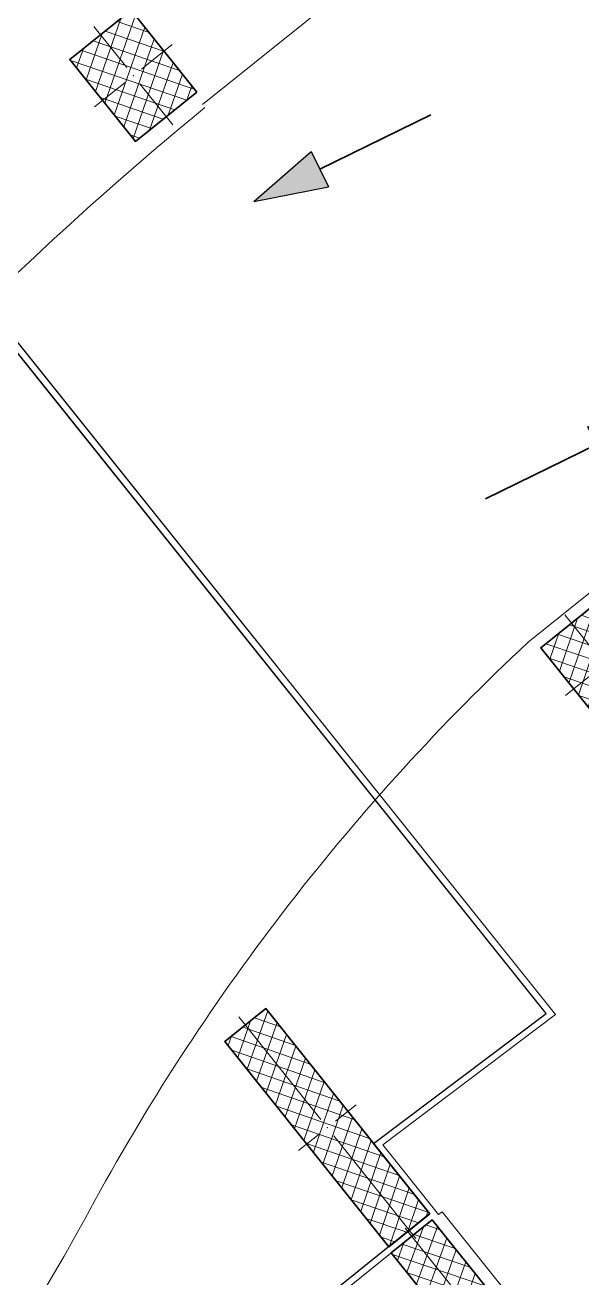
# Model space of a CAD drawing. Header units: metres. Extents: x 7511783 to 7512372, y 4692307 to 4692611.
# Drawn here: x 7512337.77 to 7512342.02, y 4692533.41 to 4692542.95 of the extents above; entities that cross this region are included whole.
import ezdxf

# ---------------------------------------------------------------- set-up
doc = ezdxf.new("R2010")
doc.units = ezdxf.units.M
for name, color, linetype, lineweight in [('2D Drafting - General_Pen_No__1', 7, 'Continuous', 0), ('A - Muret', 7, 'Continuous', 0), ('A - Muret_Pen_No__101', 252, 'Continuous', 0), ('A - Muret_Pen_No__7', 7, 'Continuous', 0), ('A - Pllaka Themel', 7, 'Continuous', 0), ('A - Pllaka Themel_Pen_No__42', 8, 'Continuous', 0), ('A - Shtyllat', 7, 'Continuous', 0), ('A - Shtyllat_Pen_No__1', 7, 'Continuous', 0), ('A - Shtyllat_Pen_No__7', 7, 'Continuous', 0), ('A -Polyline', 7, 'Continuous', 0), ('A -Polyline_Pen_No__1', 7, 'Continuous', 0), ('A -Polyline_Pen_No__178', 43, 'Continuous', 0), ('A -Polyline_Pen_No__48', 14, 'Continuous', 0), ('A -Polyline_Pen_No__8', 14, 'Continuous', 0), ('A1 - Bodrumi -1_Pen_No__42', 8, 'Continuous', 0), ('garazhat-netw-amiri - b1', 20, 'Continuous', 0)]:
    doc.layers.add(name, color=color, linetype=linetype, lineweight=lineweight)
pattern_1 = [(44.99999999999998, (0, 0), (-68.94290863686237, 68.94290863686243), []), (135.0000000000001, (0, 0), (68.94290863686219, 68.94290863686261), [])]

# ---------------------------------------------------------------- blocks, each defined once
blk = doc.blocks.new('Slab_5', base_point=(27099.99999994247, -19050.45703700876))
at = {"layer": 'A - Pllaka Themel_Pen_No__42', "color": 8, "linetype": 'Continuous', "lineweight": 25, "flags": 128}
blk.add_lwpolyline([(27099.99999994247, -19050.45703700876), (27099.99999994245, -53141.28956256484), (34367.48378446266, -53141.28956256484), (34572.08011014806, -54047.73212241127), (58725.51372234098, -48551.56399353076), (58577.30438397717, -47886.40318112022), (60192.66493870387, -47573.34216697117), (56976.71528492225, -33242.20353530695), (55470.262655318, -33580.37692266012), (52202.17436583388, -19050.80466526668)], close=True, dxfattribs=at)
blk = doc.blocks.new('Wall_17', base_point=(-1850.000000000002, -8550.830745419275))
at = {"layer": 'A - Muret_Pen_No__101', "linetype": 'Continuous', "lineweight": 13}
h = blk.add_hatch(dxfattribs=at)
h.set_pattern_fill('CONCRETE_BLOCK', color=252, style=0, pattern_type=2)
h.set_pattern_definition(pattern_1)
h.paths.add_polyline_path([(-1850.000000000002, -8550.830745419275), (-1850.000000000003, -19000.83600967443), (-1600.000000000003, -19000.83600967443), (-1600.000000000002, -8550.830745419275)])
at = {"layer": 'A - Muret_Pen_No__7', "color": 7, "linetype": 'Continuous', "lineweight": 35, "flags": 128}
for points in [[(-1850.000000000002, -8550.830745419275), (-1850.000000000003, -19000.83600967443)], [(-1600.000000000003, -19000.83600967443), (-1600.000000000002, -8550.830745419275)]]:
    blk.add_lwpolyline(points, dxfattribs=at)
blk = doc.blocks.new('Column_127', base_point=(58313.66455866223, -47622.80063498947))
at = {"layer": 'A - Shtyllat', "linetype": 'Continuous', "lineweight": 0}
h = blk.add_hatch(dxfattribs=at)
h.set_pattern_fill('CONCRETE_BLOCK', color=18, style=0, pattern_type=2)
h.set_pattern_definition(pattern_1)
h.paths.add_polyline_path([(58726.3612655882, -48555.36775219468), (58291.39341273259, -46603.23994721312), (57900.96785173627, -46690.23351778424), (58335.93570459188, -48642.36132276581)])
at = {"layer": 'A - Shtyllat_Pen_No__1', "color": 7, "linetype": 'Continuous', "lineweight": 13}
for p, q in [((58296.26584454802, -47544.7155227902), (58078.78191812021, -46568.65162029942)), ((58391.7496708615, -47605.40192087524), (58586.96245135965, -47561.90513558967)), ((58235.57944646298, -47640.19934910369), (58040.36666596481, -47683.69613438925)), ((58331.06327277646, -47700.88574718873), (58548.54719920427, -48676.94964967951))]:
    blk.add_line(p, q, dxfattribs=at)
blk.add_point((58313.66455866223, -47622.80063498947), dxfattribs=at)
at = {"layer": 'A - Shtyllat_Pen_No__7', "color": 7, "linetype": 'Continuous', "lineweight": 35, "flags": 128}
blk.add_lwpolyline([(58726.3612655882, -48555.36775219468), (58291.39341273259, -46603.23994721312), (57900.96785173627, -46690.23351778424), (58335.93570459188, -48642.36132276581)], close=True, dxfattribs=at)
blk = doc.blocks.new('Column_167', base_point=(60501.61449844529, -39779.61817843393))
at = {"layer": 'A - Shtyllat', "linetype": 'Continuous', "lineweight": 0}
h = blk.add_hatch(dxfattribs=at)
h.set_pattern_fill('CONCRETE_BLOCK', color=18, style=0, pattern_type=2)
h.set_pattern_definition(pattern_1)
h.paths.add_polyline_path([(60881.91809411467, -40104.22436309611), (60706.75142893356, -39323.63699488591), (60121.31090277591, -39455.01199377175), (60296.47756795703, -40235.59936198195)])
at = {"layer": 'A - Shtyllat_Pen_No__1', "color": 7, "linetype": 'Continuous', "lineweight": 13}
for p, q in [((60484.09783192718, -39701.55944161292), (60396.51449933662, -39311.26575750781)), ((60579.6732352663, -39762.10151191583), (60872.39349834514, -39696.41401247291)), ((60423.55576162427, -39797.13484495205), (60130.83549854544, -39862.82234439496)), ((60519.13116496341, -39857.67691525495), (60606.71449755395, -40247.97059936005))]:
    blk.add_line(p, q, dxfattribs=at)
blk.add_point((60501.61449844529, -39779.61817843393), dxfattribs=at)
at = {"layer": 'A - Shtyllat_Pen_No__7', "color": 7, "linetype": 'Continuous', "lineweight": 35, "flags": 128}
blk.add_lwpolyline([(60881.91809411467, -40104.22436309611), (60706.75142893356, -39323.63699488591), (60121.31090277591, -39455.01199377175), (60296.47756795703, -40235.59936198195)], close=True, dxfattribs=at)
blk = doc.blocks.new('Column_168', base_point=(61758.21565567114, -45379.35366003722))
at = {"layer": 'A - Shtyllat', "linetype": 'Continuous', "lineweight": 0}
h = blk.add_hatch(dxfattribs=at)
h.set_pattern_fill('CONCRETE_BLOCK', color=18, style=0, pattern_type=2)
h.set_pattern_definition(pattern_1)
h.paths.add_polyline_path([(62138.51925134053, -45703.9598446994), (61963.35258615942, -44923.3724764892), (61377.91206000176, -45054.74747537504), (61553.07872518289, -45835.33484358524)])
at = {"layer": 'A - Shtyllat_Pen_No__1', "color": 7, "linetype": 'Continuous', "lineweight": 13}
for p, q in [((61740.69898915304, -45301.2949232162), (61653.11565656248, -44911.0012391111)), ((61836.27439249217, -45361.83699351911), (62128.99465557099, -45296.14949407619)), ((61680.15691885013, -45396.87032655533), (61387.4366557713, -45462.55782599825)), ((61775.73232218926, -45457.41239685824), (61863.31565477982, -45847.70608096334))]:
    blk.add_line(p, q, dxfattribs=at)
blk.add_point((61758.21565567114, -45379.35366003722), dxfattribs=at)
at = {"layer": 'A - Shtyllat_Pen_No__7', "color": 7, "linetype": 'Continuous', "lineweight": 35, "flags": 128}
blk.add_lwpolyline([(62138.51925134053, -45703.9598446994), (61963.35258615942, -44923.3724764892), (61377.91206000176, -45054.74747537504), (61553.07872518289, -45835.33484358524)], close=True, dxfattribs=at)
blk = doc.blocks.new('Column_173', base_point=(58692.38922838584, -49380.16314984703))
at = {"layer": 'A - Shtyllat', "linetype": 'Continuous', "lineweight": 0}
h = blk.add_hatch(dxfattribs=at)
h.set_pattern_fill('CONCRETE_BLOCK', color=18, style=0, pattern_type=2)
h.set_pattern_definition(pattern_1)
h.paths.add_polyline_path([(59051.75481904568, -50068.17214124882), (58723.31732183109, -48604.57082585469), (58333.02363772598, -48692.15415844524), (58661.46113494058, -50155.75547383937)])
at = {"layer": 'A - Shtyllat_Pen_No__1', "color": 7, "linetype": 'Continuous', "lineweight": 13}
for p, q in [((58674.87256186771, -49302.104413026), (58510.65381326042, -48570.30375532894)), ((58614.33049156481, -49397.67981636514), (58419.18364951226, -49441.47148266042)), ((58770.44796520685, -49362.64648332891), (58965.5948072594, -49318.85481703363)), ((58709.90589490395, -49458.22188666805), (58874.12464351124, -50190.02254436511))]:
    blk.add_line(p, q, dxfattribs=at)
blk.add_point((58692.38922838584, -49380.16314984703), dxfattribs=at)
at = {"layer": 'A - Shtyllat_Pen_No__7', "color": 7, "linetype": 'Continuous', "lineweight": 35, "flags": 128}
blk.add_lwpolyline([(59051.75481904568, -50068.17214124882), (58723.31732183109, -48604.57082585469), (58333.02363772598, -48692.15415844524), (58661.46113494058, -50155.75547383937)], close=True, dxfattribs=at)
blk = doc.blocks.new('Polyline_11', base_point=(47094.35020442177, -7380.512641548445))
at = {"layer": 'A -Polyline_Pen_No__48', "linetype": 'Continuous', "lineweight": 25}
blk.add_hatch(color=14, dxfattribs=at).paths.add_polyline_path([(45594.35020442177, -7380.512641548453), (46154.15770442177, -7530.512641548451), (46154.15770442177, -7230.51264154845)])
at = {"layer": 'A -Polyline_Pen_No__48', "color": 14, "linetype": 'Continuous', "lineweight": 25}
for p, q in [((45594.35020442177, -7380.512641548453), (46154.15770442177, -7230.51264154845)), ((46154.15770442177, -7230.51264154845), (46154.15770442177, -7530.512641548451)), ((45594.35020442177, -7380.512641548453), (46154.15770442177, -7530.512641548451))]:
    blk.add_line(p, q, dxfattribs=at)
at = {"layer": 'A -Polyline_Pen_No__8', "color": 14, "linetype": 'Continuous', "lineweight": 35, "flags": 128}
blk.add_lwpolyline([(47094.35020442177, -7380.512641548445), (46154.15770442177, -7380.512641548451)], dxfattribs=at)
blk = doc.blocks.new('Polyline_12', base_point=(45594.35020442181, -9921.92648405067))
at = {"layer": 'A -Polyline_Pen_No__48', "linetype": 'Continuous', "lineweight": 25}
blk.add_hatch(color=14, dxfattribs=at).paths.add_polyline_path([(47094.35020442182, -9921.926484050642), (46534.54270442181, -9771.926484050651), (46534.54270442181, -10071.92648405065)])
at = {"layer": 'A -Polyline_Pen_No__48', "color": 14, "linetype": 'Continuous', "lineweight": 25}
for p, q in [((47094.35020442182, -9921.926484050642), (46534.54270442181, -9771.926484050651)), ((46534.54270442181, -10071.92648405065), (46534.54270442181, -9771.926484050651)), ((47094.35020442182, -9921.926484050642), (46534.54270442181, -10071.92648405065))]:
    blk.add_line(p, q, dxfattribs=at)
at = {"layer": 'A -Polyline_Pen_No__8', "color": 14, "linetype": 'Continuous', "lineweight": 35, "flags": 128}
blk.add_lwpolyline([(45594.35020442181, -9921.92648405067), (46534.54270442181, -9921.926484050651)], dxfattribs=at)

msp = doc.modelspace()

# ---------------------------------------------------------------- linework, layer by layer
at = {"layer": '2D Drafting - General_Pen_No__1', "color": 7, "linetype": 'Continuous', "flags": 128}
msp.add_lwpolyline([(7512314.454873151, 4692515.889347571), (7512320.984354313, 4692519.080315578), (7512321.566176287, 4692518.355759877), (7512340.853465153, 4692533.899113359), (7512340.428260154, 4692534.431659819), (7512341.742115973, 4692535.422205026), (7512332.560204223, 4692546.885902653), (7512331.355222779, 4692545.92061488), (7512322.039338508, 4692557.539701389), (7512299.486366678, 4692546.517773354)], close=True, dxfattribs=at)
at = {"layer": 'A -Polyline_Pen_No__1', "color": 7, "linetype": 'Continuous'}
msp.add_lwpolyline([(7512327.799040748, 4692510.631162087), (7512353.3957478, 4692531.133014485, 0.4119371924854632), (7512353.443805745, 4692531.552883942), (7512345.871792254, 4692541.158781224, 0.416493602296413), (7512345.389855319, 4692541.280612738), (7512341.605135576, 4692538.249216341)], format="xyb", dxfattribs=at)
at = {"layer": 'A -Polyline_Pen_No__178', "color": 43, "linetype": 'Continuous'}
for points in [[(7512337.117193437, 4692551.612820499), (7512342.300415681, 4692545.141531037, -0.4142135623730953), (7512342.269344834, 4692544.860400102), (7512339.125265964, 4692542.342129264)], [(7512330.865446594, 4692546.531480332), (7512320.601677103, 4692538.260053573), (7512316.813117451, 4692536.408544367, 0.4142141071115527), (7512316.675307679, 4692536.007285347), (7512321.561743833, 4692526.008702832, 0.4813722627903492), (7512322.019523507, 4692525.906839109), (7512331.841260326, 4692533.822037987, 0.080309632226646), (7512333.745806455, 4692536.279162244, -0.0774154695102469), (7512339.143496145, 4692542.319368754)], [(7512301.857291957, 4692541.666419599), (7512306.618773464, 4692543.993478373, -0.4142135623730951), (7512306.88628027, 4692543.90160831), (7512319.089005735, 4692518.933157868, 0.4142135600739165), (7512319.490265943, 4692518.795352772), (7512324.126362218, 4692521.061132504), (7512335.167656974, 4692529.959155884, 0.0868223010048304), (7512338.303901543, 4692533.997950993, -0.0792847047104563), (7512341.605135576, 4692538.249216341)]]:
    msp.add_lwpolyline(points, format="xyb", dxfattribs=at)
at = {"layer": 'A1 - Bodrumi -1_Pen_No__42', "color": 8, "linetype": 'Continuous', "flags": 128}
msp.add_lwpolyline([(7512321.597482473, 4692518.316773593), (7512334.26187859, 4692502.545522545), (7512353.567131887, 4692518.004034031), (7512340.874025285, 4692533.851466981)], close=True, dxfattribs=at)
at = {"layer": 'garazhat-netw-amiri - b1', "color": 20, "linetype": 'Continuous', "lineweight": 0}
for p, q in [((7512341.742115973, 4692535.422205026), (7512332.560204223, 4692546.885902653)), ((7512332.664126407, 4692546.836135736), (7512341.813328766, 4692535.413276073)), ((7512340.428260155, 4692534.431659819), (7512341.742115973, 4692535.422205026)), ((7512341.813328766, 4692535.413276073), (7512340.499410883, 4692534.422684073)), ((7512340.853465154, 4692533.899113359), (7512340.428260155, 4692534.431659819)), ((7512340.499410883, 4692534.422684073), (7512340.923609469, 4692533.891426172)), ((7512321.566176287, 4692518.355759877), (7512340.853465154, 4692533.899113359)), ((7512340.923609469, 4692533.891426172), (7512340.950405106, 4692533.913020399)), ((7512340.950405106, 4692533.913020399), (7512353.643703461, 4692518.065348045)), ((7512340.874025285, 4692533.851466981), (7512321.597482473, 4692518.316773593)), ((7512353.567131887, 4692518.004034031), (7512340.874025285, 4692533.851466981))]:
    msp.add_line(p, q, dxfattribs=at)
at = {"layer": 'garazhat-netw-amiri - b1'}
msp.add_lwpolyline([(7512353.643703461, 4692518.065348045), (7512369.637206263, 4692530.872004502), (7512347.364809095, 4692558.679288377, 0.0021919497620864), (7512332.664126408, 4692546.836135735), (7512341.813328766, 4692535.413276073), (7512340.499410883, 4692534.422684073), (7512340.923609468, 4692533.891426172), (7512340.950405107, 4692533.913020399)], format="xyb", close=True, dxfattribs=at)
msp.add_lwpolyline([(7512314.454873151, 4692515.889347571), (7512320.984354313, 4692519.080315578), (7512321.566176287, 4692518.355759877), (7512340.853465153, 4692533.899113359), (7512340.428260154, 4692534.431659819), (7512341.742115973, 4692535.422205026), (7512332.560204223, 4692546.885902653), (7512331.355222779, 4692545.92061488), (7512322.039338508, 4692557.539701389), (7512299.486366678, 4692546.517773354)], close=True, dxfattribs=at)

# ---------------------------------------------------------------- block references
at = {"layer": 'A - Muret', "color": 7, "lineweight": 35, "xscale": 0.001, "yscale": 0.001, "zscale": 0.001, "rotation": 26.04535599708318}
msp.add_blockref('Wall_17', (7512338.092221243, 4692551.380719028), dxfattribs=at)
at = {"layer": 'A - Pllaka Themel', "color": 8, "linetype": 'Continuous', "lineweight": 25, "xscale": 0.001, "yscale": 0.001, "zscale": 0.001, "rotation": 26.04535599708318}
msp.add_blockref('Slab_5', (7512299.486219018, 4692546.518088112), dxfattribs=at)
at = {"layer": 'A - Shtyllat', "color": 7, "lineweight": 35, "xscale": 0.001, "yscale": 0.001, "zscale": 0.001, "rotation": 26.04535599708318}
for name, p in [('Column_167', (7512338.597602846, 4692542.560105322)), ('Column_168', (7512342.185337948, 4692538.08079279)), ('Column_127', (7512340.075650545, 4692534.552733032)), ('Column_173', (7512341.187541627, 4692533.140127777))]:
    msp.add_blockref(name, p, dxfattribs=at)
at = {"layer": 'A -Polyline', "color": 14, "linetype": 'Continuous', "lineweight": 35, "xscale": 0.001, "yscale": 0.001, "zscale": 0.001, "rotation": 26.04535599708318}
for name, p in [('Polyline_11', (7512340.863167546, 4692542.261556007)), ('Polyline_12', (7512341.281128149, 4692539.340238966))]:
    msp.add_blockref(name, p, dxfattribs=at)

doc.saveas('drawing.dxf')
